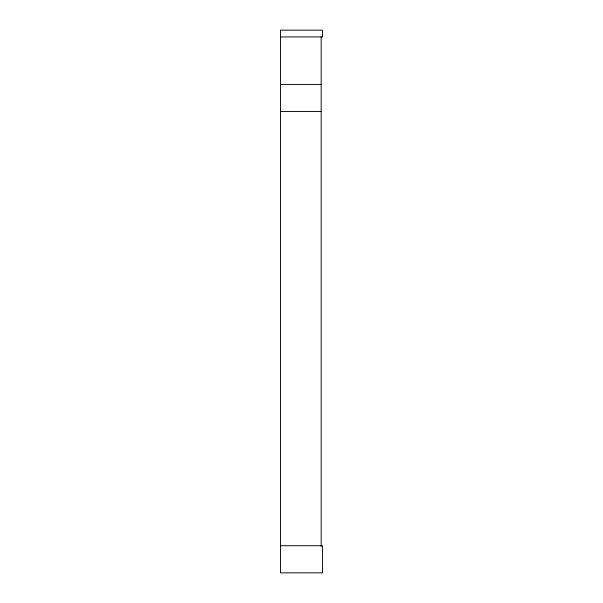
<?xml version="1.0" encoding="UTF-8"?>
<svg xmlns="http://www.w3.org/2000/svg" width="603" height="603" viewBox="0 0 603 603"><rect width="100%" height="100%" fill="white"/><g stroke="black" fill="none" stroke-linecap="round" stroke-linejoin="round"><path stroke-width="0.9" d="M280.47 36.934L322.53 36.934L322.53 30.15L280.47 30.15L280.47 572.85L322.53 572.85L322.53 545.715L280.47 545.715M280.47 84.42L321.173 84.42M280.47 111.555L321.173 111.555M321.173 36.745L321.173 546.469"/></g></svg>
